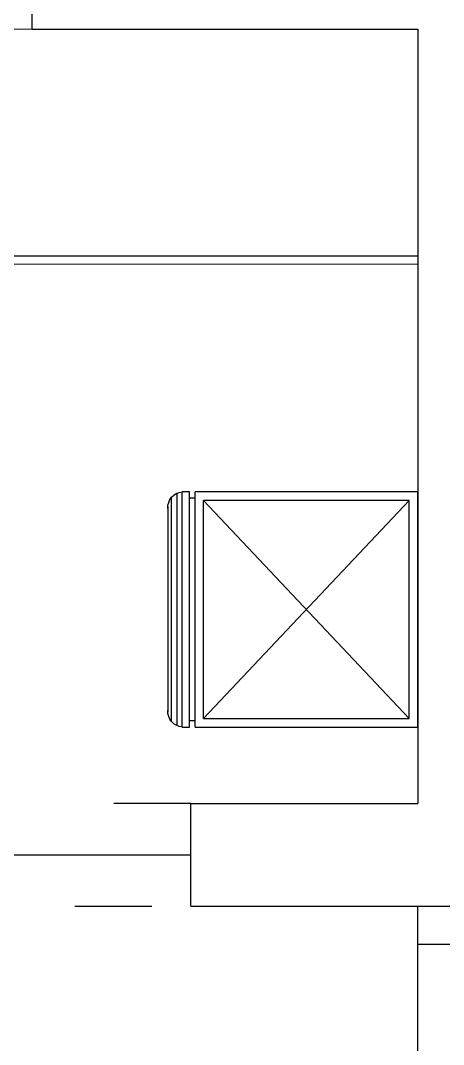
# Model space of a CAD drawing. Header units: millimetres. Extents: x 512961 to 1001058, y -961995 to -458543.
# Drawn here: x 811428 to 812415, y -914073 to -911680 of the extents above; entities that cross this region are included whole.
import ezdxf

# ---------------------------------------------------------------- set-up
doc = ezdxf.new("R2010")
doc.units = ezdxf.units.MM
doc.header["$MEASUREMENT"] = 0
doc.linetypes.add('ACAD_ISO03W100', pattern=[30, 12, -18])
doc.layers.get('0').update_dxf_attribs({"linetype": 'CONTINUOUS'})
doc.layers.add('WINDOW', color=5, linetype='CONTINUOUS')
doc.layers.add('装饰细节', color=1, linetype='CONTINUOUS')
doc.layers.add('门窗', color=4, linetype='CONTINUOUS', lineweight=13)

# ---------------------------------------------------------------- blocks, each defined once
blk = doc.blocks.new('A$C50A85BD3')
at = {"color": 8}
for p, q in [((530, 83.6), (20, 563.6)), ((530, 563.6), (20, 83.6)), ((20, 83.6), (530, 83.6)), ((0, 33.5), (550, 33.5)), ((12.7, 8.9), (537.3, 8.9))]:
    blk.add_line(p, q, dxfattribs=at)
for points in [[(20, 83.6), (20, 563.6), (530, 563.6), (530, 83.6)], [(15, 50.6), (15, 63.6)], [(535, 63.6), (535, 50.6)]]:
    blk.add_lwpolyline(points, dxfattribs=at)
at = {"layer": '装饰细节', "color": 147}
for p, q in [((0, 63.6), (550, 63.6)), ((0, 50.6), (550, 50.6)), ((3.2, 21.5), (546.8, 21.5))]:
    blk.add_line(p, q, dxfattribs=at)
for points in [[(0, 63.6), (0, 583.6), (550, 583.6), (550, 63.6)], [(0, 33.5), (0, 50.6)], [(550, 50.6), (550, 33.5)], [(515.4, 0), (34.6, 0)]]:
    blk.add_lwpolyline(points, dxfattribs=at)
for centre, start, end in [((36.8, 36.9), 185.2133, 273.3301), ((513.2, 36.9), 266.6699, 354.7867)]:
    blk.add_arc(centre, 36.9, start, end, dxfattribs=at)

msp = doc.modelspace()

# ---------------------------------------------------------------- linework, layer by layer
at = {"color": 250}
msp.add_line((810115.3, -912229.5), (812355.3, -912229.5), dxfattribs=at)
at = {"layer": 'WINDOW'}
for p, q in [((811455.3, -911699.5), (811455.3, -911459.5)), ((811455.3, -911699.5), (812355.3, -911699.5)), ((812355.3, -911699.5), (812355.3, -913509.5)), ((811825.3, -913509.5), (812355.3, -913509.5)), ((811825.3, -913749.5), (811825.3, -913509.5)), ((811825.3, -913749.5), (812595.3, -913749.5)), ((812355.3, -913839.5), (812355.3, -913749.5)), ((812595.3, -913839.5), (812355.3, -913839.5))]:
    msp.add_line(p, q, dxfattribs=at)
at = {"layer": '装饰细节', "color": 250, "linetype": 'ACAD_ISO03W100', "ltscale": 15}
for p, q in [((811825.3, -913509.5), (810204.4, -913509.5)), ((810204.4, -913749.5), (811825.3, -913749.5))]:
    msp.add_line(p, q, dxfattribs=at)
at = {"layer": '装饰细节', "color": 250}
msp.add_line((812355.3, -914639.5), (812355.3, -913839.5), dxfattribs=at)
msp.add_lwpolyline([(811014.9, -913629.5), (811825.3, -913629.5)], dxfattribs=at)
at = {"layer": '门窗'}
for p, q in [((811455.3, -911699.5), (810505.3, -911699.5)), ((810135.3, -912249.5), (812355.3, -912249.5))]:
    msp.add_line(p, q, dxfattribs=at)

# ---------------------------------------------------------------- block references
at = {"layer": '装饰细节', "color": 0, "xscale": -1, "rotation": 270}
msp.add_blockref('A$C50A85BD3', (811771.7, -913331.2), dxfattribs=at)

doc.saveas('drawing.dxf')
